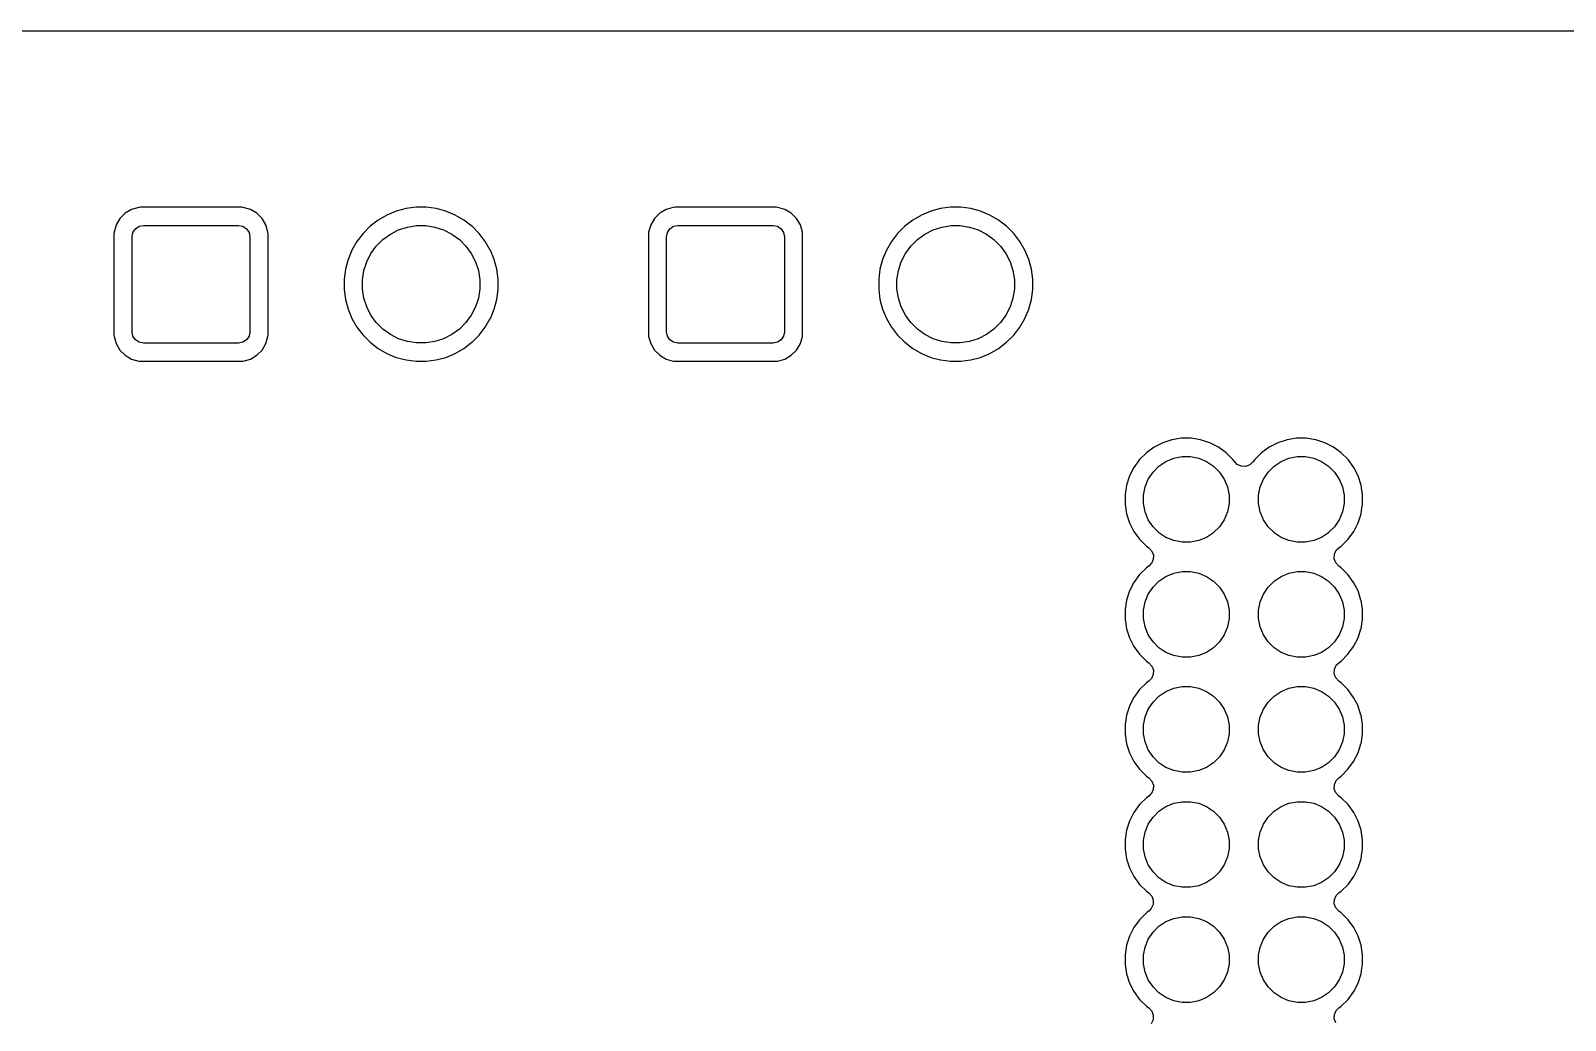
# Model space of a CAD drawing. Header units: millimetres. Extents: x 4 to 142, y 15 to 79.
# Drawn here: x 70.99 to 104.86, y 57.54 to 79.39 of the extents above; entities that cross this region are included whole.
import ezdxf

# ---------------------------------------------------------------- set-up
doc = ezdxf.new("R2010")
doc.units = ezdxf.units.MM
doc.layers.add('F.Cu', color=1, linetype='CONTINUOUS')

msp = doc.modelspace()

# ---------------------------------------------------------------- linework, layer by layer
at = {"layer": 'F.Cu'}
for points in [[(3.7724, 79.39), (142.0744, 79.39)], [(99.7943, 57.48), (99.7607, 57.571), (99.7607, 57.5711), (99.7645, 57.668), (99.7645, 57.6682), (99.8051, 57.7563), (99.8052, 57.7564), (99.8602, 57.8114), (99.8603, 57.8115), (99.9131, 57.8498), (99.9132, 57.85), (100.0634, 58.0002), (100.0635, 58.0003), (100.1884, 58.1721), (100.1885, 58.1723), (100.2849, 58.3615), (100.285, 58.3617), (100.3506, 58.5637), (100.3507, 58.5638), (100.3623, 58.6376), (100.3839, 58.7736), (100.3839, 58.7738), (100.3839, 58.9862), (100.3839, 58.9864), (100.3682, 59.0855), (100.3507, 59.1962), (100.3506, 59.1963), (100.285, 59.3983), (100.2849, 59.3985), (100.1885, 59.5877), (100.1884, 59.5879), (100.0635, 59.7597), (100.0634, 59.7598), (99.9132, 59.91), (99.9131, 59.9101), (99.8603, 59.9485), (99.8602, 59.9486), (99.7944, 60.0198), (99.7943, 60.02), (99.7607, 60.111), (99.7607, 60.1111), (99.7645, 60.208), (99.7645, 60.2082), (99.8051, 60.2963), (99.8052, 60.2964), (99.8602, 60.3514), (99.8603, 60.3515), (99.9131, 60.3898), (99.9132, 60.39), (100.0634, 60.5402), (100.0635, 60.5403), (100.1884, 60.7121), (100.1885, 60.7123), (100.2849, 60.9015), (100.285, 60.9017), (100.3506, 61.1037), (100.3507, 61.1038), (100.3623, 61.1776), (100.3839, 61.3136), (100.3839, 61.3138), (100.3839, 61.5262), (100.3839, 61.5264), (100.3682, 61.6255), (100.3507, 61.7362), (100.3506, 61.7363), (100.285, 61.9383), (100.2849, 61.9385), (100.1885, 62.1277), (100.1884, 62.1279), (100.0635, 62.2997), (100.0634, 62.2998), (99.9132, 62.45), (99.9131, 62.4501), (99.8599, 62.4888), (99.8598, 62.4889), (99.794, 62.5601), (99.7939, 62.5603), (99.7603, 62.6513), (99.7603, 62.6515), (99.7641, 62.7483), (99.7641, 62.7485), (99.8047, 62.8366), (99.8048, 62.8367), (99.8598, 62.8917), (99.8599, 62.8918), (99.9128, 62.9302), (99.9129, 62.9303), (100.0631, 63.0805), (100.0632, 63.0806), (100.188, 63.2524), (100.1881, 63.2525), (100.2845, 63.4417), (100.2845, 63.4419), (100.3501, 63.6438), (100.3502, 63.644), (100.3834, 63.8537), (100.3834, 63.8538), (100.3834, 64.0662), (100.3834, 64.0663), (100.3502, 64.276), (100.3501, 64.2762), (100.2845, 64.4781), (100.2845, 64.4783), (100.1881, 64.6675), (100.188, 64.6676), (100.0632, 64.8394), (100.0631, 64.8395), (99.9129, 64.9897), (99.9128, 64.9898), (99.8595, 65.0285), (99.8594, 65.0286), (99.7935, 65.0998), (99.7934, 65.1), (99.7599, 65.191), (99.7598, 65.1911), (99.7636, 65.288), (99.7637, 65.2882), (99.8043, 65.3763), (99.8044, 65.3764), (99.8594, 65.4314), (99.8594, 65.4315), (99.9128, 65.4702), (99.9129, 65.4703), (100.0631, 65.6205), (100.0632, 65.6206), (100.188, 65.7924), (100.1881, 65.7925), (100.2845, 65.9817), (100.2845, 65.9819), (100.3501, 66.1838), (100.3502, 66.184), (100.3834, 66.3937), (100.3834, 66.3938), (100.3834, 66.6062), (100.3834, 66.6063), (100.3502, 66.816), (100.3501, 66.8162), (100.2845, 67.0181), (100.2845, 67.0183), (100.1881, 67.2075), (100.188, 67.2076), (100.0632, 67.3794), (100.0631, 67.3795), (99.9129, 67.5297), (99.9128, 67.5298), (99.8599, 67.5682), (99.8598, 67.5683), (99.794, 67.6395), (99.7939, 67.6397), (99.7603, 67.7306), (99.7603, 67.7308), (99.7641, 67.8277), (99.7641, 67.8279), (99.8047, 67.916), (99.8048, 67.9161), (99.8598, 67.9711), (99.8599, 67.9712), (99.8599, 67.9712), (99.9131, 68.0099), (99.9132, 68.01), (100.0634, 68.1602), (100.0635, 68.1603), (100.1884, 68.3321), (100.1885, 68.3323), (100.2849, 68.5215), (100.285, 68.5217), (100.3506, 68.7237), (100.3507, 68.7238), (100.3623, 68.7976), (100.3839, 68.9336), (100.3839, 68.9338), (100.3839, 69.1462), (100.3839, 69.1464), (100.3682, 69.2455), (100.3507, 69.3562), (100.3506, 69.3563), (100.285, 69.5583), (100.2849, 69.5585), (100.1885, 69.7477), (100.1884, 69.7479), (100.0635, 69.9197), (100.0634, 69.9198), (99.9132, 70.07), (99.9131, 70.0701), (99.7413, 70.195), (99.7411, 70.1951), (99.5519, 70.2915), (99.5517, 70.2916), (99.3497, 70.3572), (99.3496, 70.3573), (99.1398, 70.3905), (99.1396, 70.3905), (98.9272, 70.3905), (98.927, 70.3905), (98.7172, 70.3573), (98.7171, 70.3572), (98.5151, 70.2916), (98.5149, 70.2915), (98.3257, 70.1951), (98.3255, 70.195), (98.1537, 70.0701), (98.1536, 70.07), (98.0034, 69.9198), (98.0032, 69.9197), (97.9649, 69.8669), (97.9648, 69.8668), (97.8936, 69.801), (97.8934, 69.8009), (97.8024, 69.7673), (97.8023, 69.7673), (97.7054, 69.7711), (97.7052, 69.7711), (97.6171, 69.8117), (97.617, 69.8118), (97.562, 69.8668), (97.5619, 69.8669), (97.5235, 69.9197), (97.5234, 69.9198), (97.3732, 70.07), (97.3731, 70.0701), (97.2013, 70.195), (97.2011, 70.1951), (97.0119, 70.2915), (97.0117, 70.2916), (96.8097, 70.3572), (96.8096, 70.3573), (96.5998, 70.3905), (96.5996, 70.3905), (96.3872, 70.3905), (96.387, 70.3905), (96.1772, 70.3573), (96.1771, 70.3572), (95.9751, 70.2916), (95.9749, 70.2915), (95.7857, 70.1951), (95.7855, 70.195), (95.6137, 70.0701), (95.6136, 70.07), (95.4634, 69.9198), (95.4633, 69.9197), (95.3384, 69.7479), (95.3383, 69.7477), (95.2419, 69.5585), (95.2418, 69.5583), (95.1762, 69.3563), (95.1761, 69.3562), (95.1429, 69.1464), (95.1429, 69.1462), (95.1429, 68.9338), (95.1429, 68.9336), (95.1761, 68.7238), (95.1762, 68.7237), (95.2418, 68.5217), (95.2419, 68.5215), (95.3383, 68.3323), (95.3384, 68.3321), (95.4633, 68.1603), (95.4634, 68.1601), (95.6136, 68.01), (95.6137, 68.0098), (95.6669, 67.9712), (95.667, 67.9711), (95.7328, 67.8999), (95.7329, 67.8997), (95.7665, 67.8087), (95.7665, 67.8085), (95.7627, 67.7117), (95.7627, 67.7115), (95.7221, 67.6234), (95.722, 67.6233), (95.667, 67.5683), (95.6669, 67.5682), (95.614, 67.5298), (95.6139, 67.5297), (95.4637, 67.3795), (95.4636, 67.3794), (95.3388, 67.2076), (95.3387, 67.2075), (95.2423, 67.0183), (95.2423, 67.0181), (95.1767, 66.8162), (95.1766, 66.816), (95.1434, 66.6063), (95.1434, 66.6062), (95.1434, 66.3938), (95.1434, 66.3937), (95.1766, 66.184), (95.1767, 66.1838), (95.2423, 65.9819), (95.2423, 65.9817), (95.3387, 65.7925), (95.3388, 65.7924), (95.4636, 65.6206), (95.4637, 65.6205), (95.6139, 65.4703), (95.614, 65.4702), (95.6673, 65.4315), (95.6674, 65.4314), (95.7333, 65.3602), (95.7334, 65.36), (95.7669, 65.269), (95.767, 65.2689), (95.7631, 65.172), (95.7631, 65.1718), (95.7225, 65.0837), (95.7224, 65.0836), (95.6674, 65.0286), (95.6674, 65.0285), (95.614, 64.9898), (95.6139, 64.9897), (95.4637, 64.8395), (95.4636, 64.8394), (95.3388, 64.6676), (95.3387, 64.6675), (95.2423, 64.4783), (95.2423, 64.4781), (95.1767, 64.2762), (95.1766, 64.276), (95.1434, 64.0663), (95.1434, 64.0662), (95.1434, 63.8538), (95.1434, 63.8537), (95.1766, 63.644), (95.1767, 63.6438), (95.2423, 63.4419), (95.2423, 63.4417), (95.3387, 63.2525), (95.3388, 63.2524), (95.4636, 63.0806), (95.4637, 63.0805), (95.6139, 62.9303), (95.614, 62.9302), (95.6669, 62.8918), (95.667, 62.8917), (95.7328, 62.8205), (95.7329, 62.8203), (95.7665, 62.7294), (95.7665, 62.7292), (95.7627, 62.6323), (95.7627, 62.6321), (95.7221, 62.544), (95.722, 62.5439), (95.667, 62.4889), (95.6669, 62.4888), (95.6137, 62.4501), (95.6136, 62.45), (95.4634, 62.2998), (95.4633, 62.2997), (95.3384, 62.1279), (95.3383, 62.1277), (95.2419, 61.9385), (95.2418, 61.9383), (95.1762, 61.7363), (95.1761, 61.7362), (95.1429, 61.5264), (95.1429, 61.5262), (95.1429, 61.3138), (95.1429, 61.3136), (95.1761, 61.1038), (95.1762, 61.1037), (95.2418, 60.9017), (95.2419, 60.9015), (95.3383, 60.7123), (95.3384, 60.7121), (95.4633, 60.5403), (95.4634, 60.5401), (95.6136, 60.39), (95.6137, 60.3898), (95.6665, 60.3515), (95.6666, 60.3514), (95.7324, 60.2802), (95.7325, 60.28), (95.7661, 60.189), (95.7661, 60.1888), (95.7623, 60.092), (95.7622, 60.0918), (95.7217, 60.0037), (95.7216, 60.0036), (95.6666, 59.9486), (95.6665, 59.9485), (95.6333, 59.9244), (95.6137, 59.9101), (95.6136, 59.91), (95.4634, 59.7598), (95.4633, 59.7597), (95.3384, 59.5879), (95.3383, 59.5877), (95.2419, 59.3985), (95.2418, 59.3983), (95.1762, 59.1963), (95.1761, 59.1962), (95.1429, 58.9864), (95.1429, 58.9862), (95.1429, 58.7738), (95.1429, 58.7736), (95.1761, 58.5638), (95.1762, 58.5637), (95.2418, 58.3617), (95.2419, 58.3615), (95.3383, 58.1723), (95.3384, 58.1721), (95.4633, 58.0003), (95.4634, 58.0001), (95.6136, 57.85), (95.6137, 57.8498), (95.6665, 57.8115), (95.6666, 57.8114), (95.7324, 57.7402), (95.7325, 57.74), (95.7661, 57.649), (95.7661, 57.6488), (95.7623, 57.552), (95.7622, 57.5518), (95.7217, 57.4637)]]:
    msp.add_lwpolyline(points, dxfattribs=at)
for points in [[(72.8229, 72.6743), (72.8258, 72.6375), (72.8258, 72.6373), (72.8716, 72.4797), (72.8717, 72.4795), (72.9553, 72.3382), (72.9554, 72.338), (73.0714, 72.222), (73.0716, 72.2219), (73.2129, 72.1383), (73.2131, 72.1382), (73.3707, 72.0924), (73.3709, 72.0924), (73.4077, 72.0895), (73.4077, 72.0895), (75.6391, 72.0895), (75.6391, 72.0895), (75.6759, 72.0924), (75.6761, 72.0924), (75.8337, 72.1382), (75.8339, 72.1383), (75.9752, 72.2219), (75.9754, 72.222), (76.0914, 72.338), (76.0915, 72.3382), (76.1751, 72.4795), (76.1752, 72.4797), (76.221, 72.6373), (76.221, 72.6375), (76.2239, 72.6743), (76.2239, 72.6743), (76.2239, 74.9057), (76.2239, 74.9057), (76.221, 74.9425), (76.221, 74.9427), (76.1752, 75.1003), (76.1751, 75.1005), (76.0915, 75.2418), (76.0914, 75.242), (75.9754, 75.358), (75.9752, 75.3581), (75.8339, 75.4417), (75.8337, 75.4418), (75.6761, 75.4876), (75.6759, 75.4876), (75.6391, 75.4905), (75.6391, 75.4905), (73.4077, 75.4905), (73.4077, 75.4905), (73.3709, 75.4876), (73.3707, 75.4876), (73.2131, 75.4418), (73.2129, 75.4417), (73.0716, 75.3581), (73.0714, 75.358), (72.9554, 75.242), (72.9553, 75.2418), (72.8717, 75.1005), (72.8716, 75.1003), (72.8258, 74.9427), (72.8258, 74.9425), (72.8229, 74.9057), (72.8229, 74.9057), (72.8229, 72.6743)], [(77.9034, 73.6785), (77.9325, 73.4577), (77.9325, 73.4576), (77.9901, 73.2424), (77.9902, 73.2423), (78.0754, 73.0366), (78.0755, 73.0364), (78.1868, 72.8436), (78.1869, 72.8435), (78.3225, 72.6668), (78.3226, 72.6667), (78.4801, 72.5092), (78.4802, 72.5091), (78.6569, 72.3735), (78.657, 72.3734), (78.8498, 72.2621), (78.85, 72.262), (79.0557, 72.1768), (79.0558, 72.1767), (79.271, 72.1191), (79.2711, 72.1191), (79.4919, 72.09), (79.492, 72.09), (79.7148, 72.09), (79.7149, 72.09), (79.9357, 72.1191), (79.9358, 72.1191), (80.151, 72.1767), (80.1511, 72.1768), (80.3568, 72.262), (80.357, 72.2621), (80.5498, 72.3734), (80.5499, 72.3735), (80.7266, 72.5091), (80.7267, 72.5092), (80.8842, 72.6667), (80.8843, 72.6668), (81.0199, 72.8435), (81.02, 72.8436), (81.1313, 73.0364), (81.1314, 73.0366), (81.2166, 73.2423), (81.2167, 73.2424), (81.2743, 73.4576), (81.2743, 73.4577), (81.3034, 73.6785), (81.3034, 73.6786), (81.3034, 73.9014), (81.3034, 73.9015), (81.2743, 74.1223), (81.2743, 74.1224), (81.2167, 74.3376), (81.2166, 74.3377), (81.1314, 74.5434), (81.1313, 74.5436), (81.02, 74.7364), (81.0199, 74.7365), (80.8843, 74.9132), (80.8842, 74.9133), (80.7267, 75.0708), (80.7266, 75.0709), (80.5499, 75.2065), (80.5498, 75.2066), (80.357, 75.3179), (80.3568, 75.318), (80.1511, 75.4032), (80.151, 75.4033), (79.9358, 75.4609), (79.9357, 75.4609), (79.7149, 75.49), (79.7148, 75.49), (79.492, 75.49), (79.4919, 75.49), (79.2711, 75.4609), (79.271, 75.4609), (79.0558, 75.4033), (79.0557, 75.4032), (78.85, 75.318), (78.8498, 75.3179), (78.657, 75.2066), (78.6569, 75.2065), (78.4802, 75.0709), (78.4801, 75.0708), (78.3226, 74.9133), (78.3225, 74.9132), (78.1869, 74.7365), (78.1868, 74.7364), (78.0755, 74.5436), (78.0754, 74.5434), (77.9902, 74.3377), (77.9901, 74.3376), (77.9325, 74.1224), (77.9325, 74.1223), (77.9034, 73.9015), (77.9034, 73.9014), (77.9034, 73.6786)], [(84.6229, 72.6743), (84.6258, 72.6375), (84.6258, 72.6373), (84.6716, 72.4797), (84.6717, 72.4795), (84.7553, 72.3382), (84.7554, 72.338), (84.8714, 72.222), (84.8716, 72.2219), (85.0129, 72.1383), (85.0131, 72.1382), (85.1707, 72.0924), (85.1709, 72.0924), (85.2077, 72.0895), (85.2077, 72.0895), (87.4391, 72.0895), (87.4391, 72.0895), (87.4759, 72.0924), (87.4761, 72.0924), (87.6337, 72.1382), (87.6339, 72.1383), (87.7752, 72.2219), (87.7754, 72.222), (87.8914, 72.338), (87.8915, 72.3382), (87.9751, 72.4795), (87.9752, 72.4797), (88.021, 72.6373), (88.021, 72.6375), (88.0239, 72.6743), (88.0239, 72.6743), (88.0239, 74.9057), (88.0239, 74.9057), (88.021, 74.9425), (88.021, 74.9427), (87.9752, 75.1003), (87.9751, 75.1005), (87.8915, 75.2418), (87.8914, 75.242), (87.7754, 75.358), (87.7752, 75.3581), (87.6339, 75.4417), (87.6337, 75.4418), (87.4761, 75.4876), (87.4759, 75.4876), (87.4391, 75.4905), (87.4391, 75.4905), (85.2077, 75.4905), (85.2077, 75.4905), (85.1709, 75.4876), (85.1707, 75.4876), (85.0131, 75.4418), (85.0129, 75.4417), (84.8716, 75.3581), (84.8714, 75.358), (84.7554, 75.242), (84.7553, 75.2418), (84.6717, 75.1005), (84.6716, 75.1003), (84.6258, 74.9427), (84.6258, 74.9425), (84.6229, 74.9057), (84.6229, 74.9057), (84.6229, 72.6743)], [(89.7034, 73.6785), (89.7325, 73.4577), (89.7325, 73.4576), (89.7901, 73.2424), (89.7902, 73.2423), (89.8754, 73.0366), (89.8755, 73.0364), (89.9868, 72.8436), (89.9869, 72.8435), (90.1225, 72.6668), (90.1226, 72.6667), (90.2801, 72.5092), (90.2802, 72.5091), (90.4569, 72.3735), (90.457, 72.3734), (90.6498, 72.2621), (90.65, 72.262), (90.8557, 72.1768), (90.8558, 72.1767), (91.071, 72.1191), (91.0711, 72.1191), (91.2919, 72.09), (91.292, 72.09), (91.5148, 72.09), (91.5149, 72.09), (91.7357, 72.1191), (91.7358, 72.1191), (91.951, 72.1767), (91.9511, 72.1768), (92.1568, 72.262), (92.157, 72.2621), (92.3498, 72.3734), (92.3499, 72.3735), (92.5266, 72.5091), (92.5267, 72.5092), (92.6842, 72.6667), (92.6843, 72.6668), (92.8199, 72.8435), (92.82, 72.8436), (92.9313, 73.0364), (92.9314, 73.0366), (93.0166, 73.2423), (93.0167, 73.2424), (93.0743, 73.4576), (93.0743, 73.4577), (93.1034, 73.6785), (93.1034, 73.6786), (93.1034, 73.9014), (93.1034, 73.9015), (93.0743, 74.1223), (93.0743, 74.1224), (93.0167, 74.3376), (93.0166, 74.3377), (92.9314, 74.5434), (92.9313, 74.5436), (92.82, 74.7364), (92.8199, 74.7365), (92.6843, 74.9132), (92.6842, 74.9133), (92.5267, 75.0708), (92.5266, 75.0709), (92.3499, 75.2065), (92.3498, 75.2066), (92.157, 75.3179), (92.1568, 75.318), (91.9511, 75.4032), (91.951, 75.4033), (91.7358, 75.4609), (91.7357, 75.4609), (91.5149, 75.49), (91.5148, 75.49), (91.292, 75.49), (91.2919, 75.49), (91.0711, 75.4609), (91.071, 75.4609), (90.8558, 75.4033), (90.8557, 75.4032), (90.65, 75.318), (90.6498, 75.3179), (90.457, 75.2066), (90.4569, 75.2065), (90.2802, 75.0709), (90.2801, 75.0708), (90.1226, 74.9133), (90.1225, 74.9132), (89.9869, 74.7365), (89.9868, 74.7364), (89.8755, 74.5436), (89.8754, 74.5434), (89.7902, 74.3377), (89.7901, 74.3376), (89.7325, 74.1224), (89.7325, 74.1223), (89.7034, 73.9015), (89.7034, 73.9014), (89.7034, 73.6786)], [(73.2234, 74.84), (73.2424, 74.9356), (73.2425, 74.9358), (73.2966, 75.0167), (73.2967, 75.0168), (73.3776, 75.0709), (73.3778, 75.071), (73.4734, 75.09), (73.4734, 75.09), (75.5734, 75.09), (75.5734, 75.09), (75.669, 75.071), (75.6692, 75.0709), (75.7501, 75.0168), (75.7502, 75.0167), (75.8043, 74.9358), (75.8044, 74.9356), (75.8234, 74.84), (75.8234, 74.84), (75.8234, 72.74), (75.8234, 72.74), (75.8044, 72.6444), (75.8043, 72.6442), (75.7502, 72.5633), (75.7501, 72.5632), (75.6692, 72.5091), (75.669, 72.509), (75.5734, 72.49), (75.5734, 72.49), (73.4734, 72.49), (73.4734, 72.49), (73.3778, 72.509), (73.3776, 72.5091), (73.2967, 72.5632), (73.2966, 72.5633), (73.2425, 72.6442), (73.2424, 72.6444), (73.2234, 72.74), (73.2234, 72.74), (73.2234, 74.84)], [(78.3074, 73.892), (78.3393, 74.0934), (78.3393, 74.0935), (78.4023, 74.2875), (78.4024, 74.2875), (78.495, 74.4692), (78.495, 74.4693), (78.6148, 74.6343), (78.6149, 74.6343), (78.7591, 74.7785), (78.7591, 74.7785), (78.9241, 74.8984), (78.9242, 74.8984), (79.1059, 74.991), (79.1059, 74.9911), (79.2999, 75.0541), (79.3, 75.0541), (79.5014, 75.086), (79.5014, 75.086), (79.7054, 75.086), (79.7054, 75.086), (79.9068, 75.0541), (79.9069, 75.0541), (80.1009, 74.9911), (80.1009, 74.991), (80.2826, 74.8984), (80.2827, 74.8984), (80.4477, 74.7785), (80.4477, 74.7785), (80.5919, 74.6343), (80.592, 74.6343), (80.7118, 74.4693), (80.7118, 74.4692), (80.8044, 74.2875), (80.8045, 74.2875), (80.8675, 74.0935), (80.8675, 74.0934), (80.8994, 73.892), (80.8994, 73.892), (80.8994, 73.688), (80.8994, 73.688), (80.8675, 73.4866), (80.8675, 73.4865), (80.8045, 73.2925), (80.8044, 73.2925), (80.7118, 73.1108), (80.7118, 73.1107), (80.592, 72.9457), (80.5919, 72.9457), (80.4477, 72.8015), (80.4477, 72.8014), (80.2827, 72.6816), (80.2826, 72.6815), (80.1009, 72.589), (80.1009, 72.5889), (79.9069, 72.5259), (79.9068, 72.5259), (79.7054, 72.494), (79.7054, 72.494), (79.5014, 72.494), (79.5014, 72.494), (79.3, 72.5259), (79.2999, 72.5259), (79.1059, 72.5889), (79.1059, 72.589), (78.9242, 72.6815), (78.9241, 72.6816), (78.7591, 72.8014), (78.7591, 72.8015), (78.6149, 72.9457), (78.6148, 72.9457), (78.495, 73.1107), (78.495, 73.1108), (78.4024, 73.2925), (78.4023, 73.2925), (78.3393, 73.4865), (78.3393, 73.4866), (78.3074, 73.688), (78.3074, 73.688), (78.3074, 73.892)], [(85.0234, 74.84), (85.0424, 74.9356), (85.0425, 74.9358), (85.0966, 75.0167), (85.0967, 75.0168), (85.1776, 75.0709), (85.1778, 75.071), (85.2734, 75.09), (85.2734, 75.09), (87.3734, 75.09), (87.3734, 75.09), (87.469, 75.071), (87.4692, 75.0709), (87.5501, 75.0168), (87.5502, 75.0167), (87.6043, 74.9358), (87.6044, 74.9356), (87.6234, 74.84), (87.6234, 74.84), (87.6234, 72.74), (87.6234, 72.74), (87.6044, 72.6444), (87.6043, 72.6442), (87.5502, 72.5633), (87.5501, 72.5632), (87.4692, 72.5091), (87.469, 72.509), (87.3734, 72.49), (87.3734, 72.49), (85.2734, 72.49), (85.2734, 72.49), (85.1778, 72.509), (85.1776, 72.5091), (85.0967, 72.5632), (85.0966, 72.5633), (85.0425, 72.6442), (85.0424, 72.6444), (85.0234, 72.74), (85.0234, 72.74), (85.0234, 74.84)], [(90.1074, 73.892), (90.1393, 74.0934), (90.1393, 74.0935), (90.2023, 74.2875), (90.2024, 74.2875), (90.295, 74.4692), (90.295, 74.4693), (90.4148, 74.6343), (90.4149, 74.6343), (90.5591, 74.7785), (90.5591, 74.7785), (90.7241, 74.8984), (90.7242, 74.8984), (90.9059, 74.991), (90.9059, 74.9911), (91.0999, 75.0541), (91.1, 75.0541), (91.3014, 75.086), (91.3014, 75.086), (91.5054, 75.086), (91.5054, 75.086), (91.7068, 75.0541), (91.7069, 75.0541), (91.9009, 74.9911), (91.9009, 74.991), (92.0826, 74.8984), (92.0827, 74.8984), (92.2477, 74.7785), (92.2477, 74.7785), (92.3919, 74.6343), (92.3919, 74.6343), (92.5118, 74.4693), (92.5118, 74.4692), (92.6044, 74.2875), (92.6045, 74.2875), (92.6675, 74.0935), (92.6675, 74.0934), (92.6994, 73.892), (92.6994, 73.892), (92.6994, 73.688), (92.6994, 73.688), (92.6675, 73.4866), (92.6675, 73.4865), (92.6045, 73.2925), (92.6044, 73.2925), (92.5118, 73.1108), (92.5118, 73.1107), (92.3919, 72.9457), (92.3919, 72.9457), (92.2477, 72.8015), (92.2477, 72.8014), (92.0827, 72.6816), (92.0826, 72.6815), (91.9009, 72.589), (91.9009, 72.5889), (91.7069, 72.5259), (91.7068, 72.5259), (91.5054, 72.494), (91.5054, 72.494), (91.3014, 72.494), (91.3014, 72.494), (91.1, 72.5259), (91.0999, 72.5259), (90.9059, 72.5889), (90.9059, 72.589), (90.7242, 72.6815), (90.7241, 72.6816), (90.5591, 72.8014), (90.5591, 72.8015), (90.4149, 72.9457), (90.4148, 72.9457), (90.295, 73.1107), (90.295, 73.1108), (90.2024, 73.2925), (90.2023, 73.2925), (90.1393, 73.4865), (90.1393, 73.4866), (90.1074, 73.688), (90.1074, 73.688), (90.1074, 73.892)], [(95.548, 69.1332), (95.5843, 69.3157), (95.5843, 69.3158), (95.6556, 69.4878), (95.6556, 69.4879), (95.759, 69.6426), (95.7591, 69.6427), (95.8907, 69.7743), (95.8908, 69.7744), (96.0455, 69.8778), (96.0456, 69.8778), (96.2176, 69.9491), (96.2177, 69.9491), (96.4002, 69.9854), (96.4003, 69.9854), (96.5865, 69.9854), (96.5866, 69.9854), (96.7691, 69.9491), (96.7692, 69.9491), (96.9412, 69.8778), (96.9413, 69.8778), (97.096, 69.7744), (97.0961, 69.7743), (97.2277, 69.6427), (97.2278, 69.6426), (97.3312, 69.4879), (97.3312, 69.4878), (97.4025, 69.3158), (97.4025, 69.3157), (97.4388, 69.1332), (97.4388, 69.1331), (97.4388, 68.9469), (97.4388, 68.9468), (97.4025, 68.7643), (97.4025, 68.7642), (97.3312, 68.5922), (97.3312, 68.5921), (97.2278, 68.4374), (97.2277, 68.4373), (97.0961, 68.3057), (97.096, 68.3056), (96.9413, 68.2022), (96.9412, 68.2022), (96.7692, 68.1309), (96.7691, 68.1309), (96.5866, 68.0946), (96.5865, 68.0946), (96.4003, 68.0946), (96.4002, 68.0946), (96.2177, 68.1309), (96.2176, 68.1309), (96.0456, 68.2022), (96.0455, 68.2022), (95.8908, 68.3056), (95.8907, 68.3057), (95.7591, 68.4373), (95.759, 68.4374), (95.6556, 68.5921), (95.6556, 68.5922), (95.5843, 68.7642), (95.5843, 68.7643), (95.548, 68.9468), (95.548, 68.9469), (95.548, 69.1331)], [(98.088, 69.1332), (98.1243, 69.3157), (98.1243, 69.3158), (98.1956, 69.4878), (98.1956, 69.4879), (98.299, 69.6426), (98.2991, 69.6427), (98.4307, 69.7743), (98.4308, 69.7744), (98.5855, 69.8778), (98.5856, 69.8778), (98.7576, 69.9491), (98.7577, 69.9491), (98.9402, 69.9854), (98.9403, 69.9854), (99.1265, 69.9854), (99.1266, 69.9854), (99.3091, 69.9491), (99.3092, 69.9491), (99.4812, 69.8778), (99.4813, 69.8778), (99.636, 69.7744), (99.6361, 69.7743), (99.7677, 69.6427), (99.7678, 69.6426), (99.8712, 69.4879), (99.8712, 69.4878), (99.9425, 69.3158), (99.9425, 69.3157), (99.9788, 69.1332), (99.9788, 69.1331), (99.9788, 68.9469), (99.9788, 68.9468), (99.9425, 68.7643), (99.9425, 68.7642), (99.8712, 68.5922), (99.8712, 68.5921), (99.7678, 68.4374), (99.7677, 68.4373), (99.6361, 68.3057), (99.636, 68.3056), (99.4813, 68.2022), (99.4812, 68.2022), (99.3092, 68.1309), (99.3091, 68.1309), (99.1266, 68.0946), (99.1265, 68.0946), (98.9403, 68.0946), (98.9402, 68.0946), (98.7577, 68.1309), (98.7576, 68.1309), (98.5856, 68.2022), (98.5855, 68.2022), (98.4308, 68.3056), (98.4307, 68.3057), (98.2991, 68.4373), (98.299, 68.4374), (98.1956, 68.5921), (98.1956, 68.5922), (98.1243, 68.7642), (98.1243, 68.7643), (98.088, 68.9468), (98.088, 68.9469), (98.088, 69.1331)], [(95.548, 66.5932), (95.5843, 66.7757), (95.5843, 66.7758), (95.6556, 66.9478), (95.6556, 66.9479), (95.759, 67.1026), (95.7591, 67.1027), (95.8907, 67.2343), (95.8908, 67.2344), (96.0455, 67.3378), (96.0456, 67.3378), (96.2176, 67.4091), (96.2177, 67.4091), (96.4002, 67.4454), (96.4003, 67.4454), (96.5865, 67.4454), (96.5866, 67.4454), (96.7691, 67.4091), (96.7692, 67.4091), (96.9412, 67.3378), (96.9413, 67.3378), (97.096, 67.2344), (97.0961, 67.2343), (97.2277, 67.1027), (97.2278, 67.1026), (97.3312, 66.9479), (97.3312, 66.9478), (97.4025, 66.7758), (97.4025, 66.7757), (97.4388, 66.5932), (97.4388, 66.5931), (97.4388, 66.4069), (97.4388, 66.4068), (97.4025, 66.2243), (97.4025, 66.2242), (97.3312, 66.0522), (97.3312, 66.0521), (97.2278, 65.8974), (97.2277, 65.8973), (97.0961, 65.7657), (97.096, 65.7656), (96.9413, 65.6622), (96.9412, 65.6622), (96.7692, 65.5909), (96.7691, 65.5909), (96.5866, 65.5546), (96.5865, 65.5546), (96.4003, 65.5546), (96.4002, 65.5546), (96.2177, 65.5909), (96.2176, 65.5909), (96.0456, 65.6622), (96.0455, 65.6622), (95.8908, 65.7656), (95.8907, 65.7657), (95.7591, 65.8973), (95.759, 65.8974), (95.6556, 66.0521), (95.6556, 66.0522), (95.5843, 66.2242), (95.5843, 66.2243), (95.548, 66.4068), (95.548, 66.4069), (95.548, 66.5931)], [(98.088, 66.5932), (98.1243, 66.7757), (98.1243, 66.7758), (98.1956, 66.9478), (98.1956, 66.9479), (98.299, 67.1026), (98.2991, 67.1027), (98.4307, 67.2343), (98.4308, 67.2344), (98.5855, 67.3378), (98.5856, 67.3378), (98.7576, 67.4091), (98.7577, 67.4091), (98.9402, 67.4454), (98.9403, 67.4454), (99.1265, 67.4454), (99.1266, 67.4454), (99.3091, 67.4091), (99.3092, 67.4091), (99.4812, 67.3378), (99.4813, 67.3378), (99.636, 67.2344), (99.6361, 67.2343), (99.7677, 67.1027), (99.7678, 67.1026), (99.8712, 66.9479), (99.8712, 66.9478), (99.9425, 66.7758), (99.9425, 66.7757), (99.9788, 66.5932), (99.9788, 66.5931), (99.9788, 66.4069), (99.9788, 66.4068), (99.9425, 66.2243), (99.9425, 66.2242), (99.8712, 66.0522), (99.8712, 66.0521), (99.7678, 65.8974), (99.7677, 65.8973), (99.6361, 65.7657), (99.636, 65.7656), (99.4813, 65.6622), (99.4812, 65.6622), (99.3092, 65.5909), (99.3091, 65.5909), (99.1266, 65.5546), (99.1265, 65.5546), (98.9403, 65.5546), (98.9402, 65.5546), (98.7577, 65.5909), (98.7576, 65.5909), (98.5856, 65.6622), (98.5855, 65.6622), (98.4308, 65.7656), (98.4307, 65.7657), (98.2991, 65.8973), (98.299, 65.8974), (98.1956, 66.0521), (98.1956, 66.0522), (98.1243, 66.2242), (98.1243, 66.2243), (98.088, 66.4068), (98.088, 66.4069), (98.088, 66.5931)], [(95.548, 64.0532), (95.5843, 64.2357), (95.5843, 64.2358), (95.6556, 64.4078), (95.6556, 64.4079), (95.759, 64.5626), (95.7591, 64.5627), (95.8907, 64.6943), (95.8908, 64.6944), (96.0455, 64.7978), (96.0456, 64.7978), (96.2176, 64.8691), (96.2177, 64.8691), (96.4002, 64.9054), (96.4003, 64.9054), (96.5865, 64.9054), (96.5866, 64.9054), (96.7691, 64.8691), (96.7692, 64.8691), (96.9412, 64.7978), (96.9413, 64.7978), (97.096, 64.6944), (97.0961, 64.6943), (97.2277, 64.5627), (97.2278, 64.5626), (97.3312, 64.4079), (97.3312, 64.4078), (97.4025, 64.2358), (97.4025, 64.2357), (97.4388, 64.0532), (97.4388, 64.0531), (97.4388, 63.8669), (97.4388, 63.8668), (97.4025, 63.6843), (97.4025, 63.6842), (97.3312, 63.5122), (97.3312, 63.5121), (97.2278, 63.3574), (97.2277, 63.3573), (97.0961, 63.2257), (97.096, 63.2256), (96.9413, 63.1222), (96.9412, 63.1222), (96.7692, 63.0509), (96.7691, 63.0509), (96.5866, 63.0146), (96.5865, 63.0146), (96.4003, 63.0146), (96.4002, 63.0146), (96.2177, 63.0509), (96.2176, 63.0509), (96.0456, 63.1222), (96.0455, 63.1222), (95.8908, 63.2256), (95.8907, 63.2257), (95.7591, 63.3573), (95.759, 63.3574), (95.6556, 63.5121), (95.6556, 63.5122), (95.5843, 63.6842), (95.5843, 63.6843), (95.548, 63.8668), (95.548, 63.8669), (95.548, 64.0531)], [(98.088, 64.0532), (98.1243, 64.2357), (98.1243, 64.2358), (98.1956, 64.4078), (98.1956, 64.4079), (98.299, 64.5626), (98.2991, 64.5627), (98.4307, 64.6943), (98.4308, 64.6944), (98.5855, 64.7978), (98.5856, 64.7978), (98.7576, 64.8691), (98.7577, 64.8691), (98.9402, 64.9054), (98.9403, 64.9054), (99.1265, 64.9054), (99.1266, 64.9054), (99.3091, 64.8691), (99.3092, 64.8691), (99.4812, 64.7978), (99.4813, 64.7978), (99.636, 64.6944), (99.6361, 64.6943), (99.7677, 64.5627), (99.7678, 64.5626), (99.8712, 64.4079), (99.8712, 64.4078), (99.9425, 64.2358), (99.9425, 64.2357), (99.9788, 64.0532), (99.9788, 64.0531), (99.9788, 63.8669), (99.9788, 63.8668), (99.9425, 63.6843), (99.9425, 63.6842), (99.8712, 63.5122), (99.8712, 63.5121), (99.7678, 63.3574), (99.7677, 63.3573), (99.6361, 63.2257), (99.636, 63.2256), (99.4813, 63.1222), (99.4812, 63.1222), (99.3092, 63.0509), (99.3091, 63.0509), (99.1266, 63.0146), (99.1265, 63.0146), (98.9403, 63.0146), (98.9402, 63.0146), (98.7577, 63.0509), (98.7576, 63.0509), (98.5856, 63.1222), (98.5855, 63.1222), (98.4308, 63.2256), (98.4307, 63.2257), (98.2991, 63.3573), (98.299, 63.3574), (98.1956, 63.5121), (98.1956, 63.5122), (98.1243, 63.6842), (98.1243, 63.6843), (98.088, 63.8668), (98.088, 63.8669), (98.088, 64.0531)], [(95.548, 61.5132), (95.5843, 61.6957), (95.5843, 61.6958), (95.6556, 61.8678), (95.6556, 61.8679), (95.759, 62.0226), (95.7591, 62.0227), (95.8907, 62.1543), (95.8908, 62.1544), (96.0455, 62.2578), (96.0456, 62.2578), (96.2176, 62.3291), (96.2177, 62.3291), (96.4002, 62.3654), (96.4003, 62.3654), (96.5865, 62.3654), (96.5866, 62.3654), (96.7691, 62.3291), (96.7692, 62.3291), (96.9412, 62.2578), (96.9413, 62.2578), (97.096, 62.1544), (97.0961, 62.1543), (97.2277, 62.0227), (97.2278, 62.0226), (97.3312, 61.8679), (97.3312, 61.8678), (97.4025, 61.6958), (97.4025, 61.6957), (97.4388, 61.5132), (97.4388, 61.5131), (97.4388, 61.3269), (97.4388, 61.3268), (97.4025, 61.1443), (97.4025, 61.1442), (97.3312, 60.9722), (97.3312, 60.9721), (97.2278, 60.8174), (97.2277, 60.8173), (97.0961, 60.6857), (97.096, 60.6856), (96.9413, 60.5822), (96.9412, 60.5822), (96.7692, 60.5109), (96.7691, 60.5109), (96.5866, 60.4746), (96.5865, 60.4746), (96.4003, 60.4746), (96.4002, 60.4746), (96.2177, 60.5109), (96.2176, 60.5109), (96.0456, 60.5822), (96.0455, 60.5822), (95.8908, 60.6856), (95.8907, 60.6857), (95.7591, 60.8173), (95.759, 60.8174), (95.6556, 60.9721), (95.6556, 60.9722), (95.5843, 61.1442), (95.5843, 61.1443), (95.548, 61.3268), (95.548, 61.3269), (95.548, 61.5131)], [(98.088, 61.5132), (98.1243, 61.6957), (98.1243, 61.6958), (98.1956, 61.8678), (98.1956, 61.8679), (98.299, 62.0226), (98.2991, 62.0227), (98.4307, 62.1543), (98.4308, 62.1544), (98.5855, 62.2578), (98.5856, 62.2578), (98.7576, 62.3291), (98.7577, 62.3291), (98.9402, 62.3654), (98.9403, 62.3654), (99.1265, 62.3654), (99.1266, 62.3654), (99.3091, 62.3291), (99.3092, 62.3291), (99.4812, 62.2578), (99.4813, 62.2578), (99.636, 62.1544), (99.6361, 62.1543), (99.7677, 62.0227), (99.7678, 62.0226), (99.8712, 61.8679), (99.8712, 61.8678), (99.9425, 61.6958), (99.9425, 61.6957), (99.9788, 61.5132), (99.9788, 61.5131), (99.9788, 61.3269), (99.9788, 61.3268), (99.9425, 61.1443), (99.9425, 61.1442), (99.8712, 60.9722), (99.8712, 60.9721), (99.7678, 60.8174), (99.7677, 60.8173), (99.6361, 60.6857), (99.636, 60.6856), (99.4813, 60.5822), (99.4812, 60.5822), (99.3092, 60.5109), (99.3091, 60.5109), (99.1266, 60.4746), (99.1265, 60.4746), (98.9403, 60.4746), (98.9402, 60.4746), (98.7577, 60.5109), (98.7576, 60.5109), (98.5856, 60.5822), (98.5855, 60.5822), (98.4308, 60.6856), (98.4307, 60.6857), (98.2991, 60.8173), (98.299, 60.8174), (98.1956, 60.9721), (98.1956, 60.9722), (98.1243, 61.1442), (98.1243, 61.1443), (98.088, 61.3268), (98.088, 61.3269), (98.088, 61.5131)], [(95.548, 58.9732), (95.5843, 59.1557), (95.5843, 59.1558), (95.6556, 59.3278), (95.6556, 59.3279), (95.759, 59.4826), (95.7591, 59.4827), (95.8907, 59.6143), (95.8908, 59.6144), (96.0455, 59.7178), (96.0456, 59.7178), (96.2176, 59.7891), (96.2177, 59.7891), (96.4002, 59.8254), (96.4003, 59.8254), (96.5865, 59.8254), (96.5866, 59.8254), (96.7691, 59.7891), (96.7692, 59.7891), (96.9412, 59.7178), (96.9413, 59.7178), (97.096, 59.6144), (97.0961, 59.6143), (97.2277, 59.4827), (97.2278, 59.4826), (97.3312, 59.3279), (97.3312, 59.3278), (97.4025, 59.1558), (97.4025, 59.1557), (97.4388, 58.9732), (97.4388, 58.9731), (97.4388, 58.7869), (97.4388, 58.7868), (97.4025, 58.6043), (97.4025, 58.6042), (97.3312, 58.4322), (97.3312, 58.4321), (97.2278, 58.2774), (97.2277, 58.2773), (97.0961, 58.1457), (97.096, 58.1456), (96.9413, 58.0422), (96.9412, 58.0422), (96.7692, 57.9709), (96.7691, 57.9709), (96.5866, 57.9346), (96.5865, 57.9346), (96.4003, 57.9346), (96.4002, 57.9346), (96.2177, 57.9709), (96.2176, 57.9709), (96.0456, 58.0422), (96.0455, 58.0422), (95.8908, 58.1456), (95.8907, 58.1457), (95.7591, 58.2773), (95.759, 58.2774), (95.6556, 58.4321), (95.6556, 58.4322), (95.5843, 58.6042), (95.5843, 58.6043), (95.548, 58.7868), (95.548, 58.7869), (95.548, 58.9731)], [(98.088, 58.9732), (98.1243, 59.1557), (98.1243, 59.1558), (98.1956, 59.3278), (98.1956, 59.3279), (98.299, 59.4826), (98.2991, 59.4827), (98.4307, 59.6143), (98.4308, 59.6144), (98.5855, 59.7178), (98.5856, 59.7178), (98.7576, 59.7891), (98.7577, 59.7891), (98.9402, 59.8254), (98.9403, 59.8254), (99.1265, 59.8254), (99.1266, 59.8254), (99.3091, 59.7891), (99.3092, 59.7891), (99.4812, 59.7178), (99.4813, 59.7178), (99.636, 59.6144), (99.6361, 59.6143), (99.7677, 59.4827), (99.7678, 59.4826), (99.8712, 59.3279), (99.8712, 59.3278), (99.9425, 59.1558), (99.9425, 59.1557), (99.9788, 58.9732), (99.9788, 58.9731), (99.9788, 58.7869), (99.9788, 58.7868), (99.9425, 58.6043), (99.9425, 58.6042), (99.8712, 58.4322), (99.8712, 58.4321), (99.7678, 58.2774), (99.7677, 58.2773), (99.6361, 58.1457), (99.636, 58.1456), (99.4813, 58.0422), (99.4812, 58.0422), (99.3092, 57.9709), (99.3091, 57.9709), (99.1266, 57.9346), (99.1265, 57.9346), (98.9403, 57.9346), (98.9402, 57.9346), (98.7577, 57.9709), (98.7576, 57.9709), (98.5856, 58.0422), (98.5855, 58.0422), (98.4308, 58.1456), (98.4307, 58.1457), (98.2991, 58.2773), (98.299, 58.2774), (98.1956, 58.4321), (98.1956, 58.4322), (98.1243, 58.6042), (98.1243, 58.6043), (98.088, 58.7868), (98.088, 58.7869), (98.088, 58.9731)]]:
    msp.add_lwpolyline(points, close=True, dxfattribs=at)

doc.saveas('drawing.dxf')
